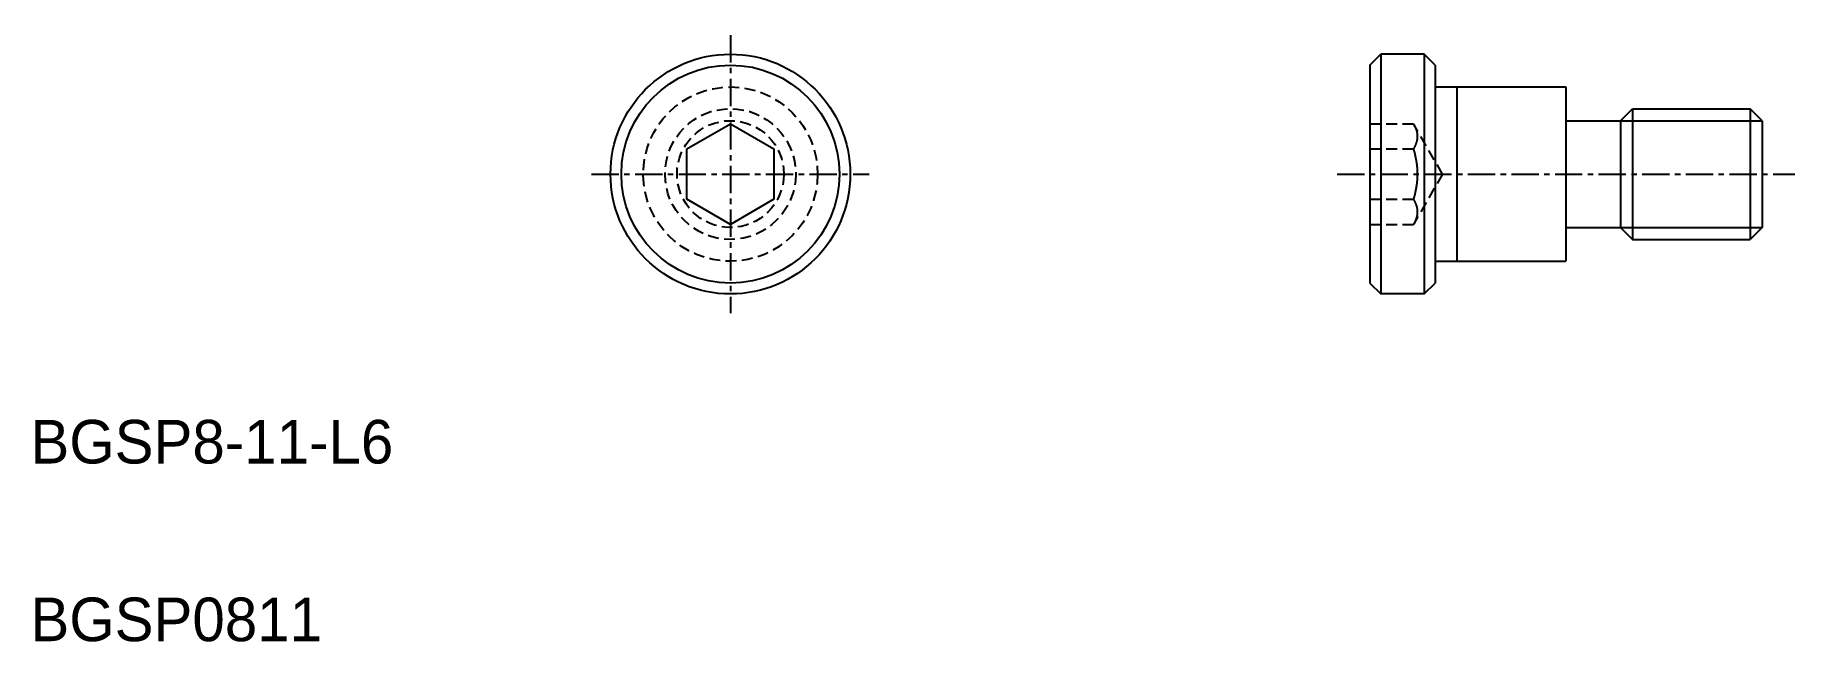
# Model space of a CAD drawing. Extents: x 137.9 to 218.7, y 146.3 to 174.1.
import ezdxf

# ---------------------------------------------------------------- set-up
doc = ezdxf.new("R2010")
doc.units = 0
doc.linetypes.add('CENTER', pattern=[2, 1.25, -0.25, 0.25, -0.25])
doc.linetypes.add('DASHED', pattern=[0.75, 0.5, -0.25])
doc.layers.get('0').update_dxf_attribs({"linetype": 'CONTINUOUS'})
doc.layers.add('CENTER', color=1, linetype='CENTER')

msp = doc.modelspace()

# ---------------------------------------------------------------- linework, layer by layer
at = {"color": 7, "linetype": 'CONTINUOUS'}
for p, q in [((199.187, 172.755), (199.687, 173.255)), ((199.687, 173.255), (199.687, 162.255)), ((201.687, 173.255), (199.687, 173.255)), ((201.687, 173.255), (201.687, 162.255)), ((202.187, 172.755), (201.687, 173.255)), ((199.187, 172.755), (199.187, 162.755)), ((202.187, 172.755), (202.187, 162.755)), ((202.187, 171.755), (208.187, 171.755)), ((203.187, 171.755), (203.187, 163.755)), ((208.187, 171.755), (208.187, 163.755)), ((211.237, 170.755), (216.637, 170.755)), ((167.848, 168.91), (169.848, 170.064)), ((169.848, 170.064), (171.848, 168.91)), ((208.187, 170.205), (210.687, 170.205)), ((210.687, 170.205), (210.687, 165.305)), ((217.187, 170.205), (217.187, 165.305)), ((167.848, 166.6), (167.848, 168.91)), ((171.848, 168.91), (171.848, 166.6)), ((169.848, 165.445), (167.848, 166.6)), ((171.848, 166.6), (169.848, 165.445)), ((208.187, 165.305), (210.687, 165.305)), ((211.237, 164.755), (216.637, 164.755)), ((202.187, 163.755), (208.187, 163.755)), ((199.187, 162.755), (199.687, 162.255)), ((201.687, 162.255), (202.187, 162.755)), ((201.687, 162.255), (199.687, 162.255))]:
    msp.add_line(p, q, dxfattribs=at)
for p, q in [((210.687, 170.205), (211.237, 170.755)), ((211.237, 170.755), (211.237, 164.755)), ((217.187, 170.205), (216.637, 170.755)), ((216.637, 170.755), (216.637, 164.755)), ((210.687, 165.305), (211.237, 164.755)), ((217.187, 165.305), (216.637, 164.755))]:
    msp.add_line(p, q)
at = {"color": 3, "linetype": 'DASHED'}
for p, q in [((199.187, 170.064), (201.187, 170.064)), ((202.52, 167.755), (201.187, 170.064)), ((199.187, 168.91), (201.187, 168.91)), ((202.52, 167.755), (201.187, 165.445)), ((199.187, 166.6), (201.187, 166.6)), ((199.187, 165.445), (201.187, 165.445))]:
    msp.add_line(p, q, dxfattribs=at)
at = {"color": 3, "linetype": 'CONTINUOUS'}
for p, q in [((210.687, 170.205), (217.187, 170.205)), ((210.687, 165.305), (217.187, 165.305))]:
    msp.add_line(p, q, dxfattribs=at)
at = {"color": 3, "linetype": 'DASHED'}
for points in [[(201.187, 170.064, 0), (201.195, 170.05, 0), (201.203, 170.036, 0), (201.21, 170.023, 0), (201.218, 170.009, 0), (201.225, 169.996, 0), (201.232, 169.982, 0), (201.238, 169.969, 0), (201.245, 169.956, 0), (201.251, 169.943, 0), (201.257, 169.93, 0), (201.263, 169.917, 0), (201.269, 169.904, 0), (201.275, 169.892, 0), (201.28, 169.879, 0), (201.285, 169.866, 0), (201.29, 169.854, 0), (201.295, 169.842, 0), (201.3, 169.829, 0), (201.304, 169.817, 0), (201.309, 169.805, 0), (201.313, 169.793, 0), (201.317, 169.781, 0), (201.321, 169.769, 0), (201.324, 169.757, 0), (201.328, 169.745, 0), (201.331, 169.733, 0), (201.334, 169.721, 0), (201.337, 169.71, 0), (201.34, 169.698, 0), (201.343, 169.686, 0), (201.345, 169.675, 0), (201.348, 169.663, 0), (201.35, 169.652, 0), (201.352, 169.64, 0), (201.354, 169.629, 0), (201.356, 169.617, 0), (201.357, 169.606, 0), (201.359, 169.594, 0), (201.36, 169.583, 0), (201.361, 169.572, 0), (201.362, 169.56, 0), (201.363, 169.549, 0), (201.364, 169.538, 0), (201.365, 169.526, 0), (201.365, 169.515, 0), (201.365, 169.504, 0), (201.366, 169.493, 0), (201.366, 169.481, 0), (201.365, 169.47, 0), (201.365, 169.459, 0), (201.365, 169.447, 0), (201.364, 169.436, 0), (201.363, 169.425, 0), (201.362, 169.414, 0), (201.361, 169.402, 0), (201.36, 169.391, 0), (201.359, 169.379, 0), (201.357, 169.368, 0), (201.356, 169.357, 0), (201.354, 169.345, 0), (201.352, 169.334, 0), (201.35, 169.322, 0), (201.348, 169.311, 0), (201.345, 169.299, 0), (201.343, 169.288, 0), (201.34, 169.276, 0), (201.337, 169.264, 0), (201.334, 169.253, 0), (201.331, 169.241, 0), (201.328, 169.229, 0), (201.324, 169.217, 0), (201.321, 169.205, 0), (201.317, 169.193, 0), (201.313, 169.181, 0), (201.309, 169.169, 0), (201.304, 169.157, 0), (201.3, 169.145, 0), (201.295, 169.132, 0), (201.29, 169.12, 0), (201.285, 169.108, 0), (201.28, 169.095, 0), (201.275, 169.082, 0), (201.269, 169.07, 0), (201.263, 169.057, 0), (201.257, 169.044, 0), (201.251, 169.031, 0), (201.245, 169.018, 0), (201.238, 169.005, 0), (201.232, 168.992, 0), (201.225, 168.978, 0), (201.218, 168.965, 0), (201.21, 168.951, 0), (201.203, 168.937, 0), (201.195, 168.924, 0), (201.187, 168.91, 0)], [(201.187, 168.91, 0), (201.195, 168.882, 0), (201.203, 168.854, 0), (201.21, 168.827, 0), (201.218, 168.799, 0), (201.225, 168.772, 0), (201.232, 168.746, 0), (201.238, 168.719, 0), (201.245, 168.693, 0), (201.251, 168.667, 0), (201.257, 168.641, 0), (201.263, 168.615, 0), (201.269, 168.589, 0), (201.275, 168.564, 0), (201.28, 168.539, 0), (201.285, 168.514, 0), (201.29, 168.489, 0), (201.295, 168.464, 0), (201.3, 168.44, 0), (201.304, 168.415, 0), (201.309, 168.391, 0), (201.313, 168.367, 0), (201.317, 168.342, 0), (201.321, 168.318, 0), (201.324, 168.295, 0), (201.328, 168.271, 0), (201.331, 168.247, 0), (201.334, 168.224, 0), (201.337, 168.2, 0), (201.34, 168.177, 0), (201.343, 168.154, 0), (201.345, 168.13, 0), (201.348, 168.107, 0), (201.35, 168.084, 0), (201.352, 168.061, 0), (201.354, 168.038, 0), (201.356, 168.015, 0), (201.357, 167.993, 0), (201.359, 167.97, 0), (201.36, 167.947, 0), (201.361, 167.924, 0), (201.362, 167.902, 0), (201.363, 167.879, 0), (201.364, 167.857, 0), (201.365, 167.834, 0), (201.365, 167.811, 0), (201.365, 167.789, 0), (201.366, 167.766, 0), (201.366, 167.744, 0), (201.365, 167.721, 0), (201.365, 167.698, 0), (201.365, 167.676, 0), (201.364, 167.653, 0), (201.363, 167.631, 0), (201.362, 167.608, 0), (201.361, 167.585, 0), (201.36, 167.563, 0), (201.359, 167.54, 0), (201.357, 167.517, 0), (201.356, 167.494, 0), (201.354, 167.471, 0), (201.352, 167.449, 0), (201.35, 167.426, 0), (201.348, 167.402, 0), (201.345, 167.379, 0), (201.343, 167.356, 0), (201.34, 167.333, 0), (201.337, 167.31, 0), (201.334, 167.286, 0), (201.331, 167.263, 0), (201.328, 167.239, 0), (201.324, 167.215, 0), (201.321, 167.191, 0), (201.317, 167.167, 0), (201.313, 167.143, 0), (201.309, 167.119, 0), (201.304, 167.095, 0), (201.3, 167.07, 0), (201.295, 167.046, 0), (201.29, 167.021, 0), (201.285, 166.996, 0), (201.28, 166.971, 0), (201.275, 166.946, 0), (201.269, 166.92, 0), (201.263, 166.895, 0), (201.257, 166.869, 0), (201.251, 166.843, 0), (201.245, 166.817, 0), (201.238, 166.791, 0), (201.232, 166.764, 0), (201.225, 166.737, 0), (201.218, 166.71, 0), (201.21, 166.683, 0), (201.203, 166.656, 0), (201.195, 166.628, 0), (201.187, 166.6, 0)], [(201.187, 166.6, 0), (201.195, 166.586, 0), (201.203, 166.572, 0), (201.21, 166.559, 0), (201.218, 166.545, 0), (201.225, 166.532, 0), (201.232, 166.518, 0), (201.238, 166.505, 0), (201.245, 166.492, 0), (201.251, 166.479, 0), (201.257, 166.466, 0), (201.263, 166.453, 0), (201.269, 166.44, 0), (201.275, 166.427, 0), (201.28, 166.415, 0), (201.285, 166.402, 0), (201.29, 166.39, 0), (201.295, 166.377, 0), (201.3, 166.365, 0), (201.304, 166.353, 0), (201.309, 166.341, 0), (201.313, 166.329, 0), (201.317, 166.317, 0), (201.321, 166.305, 0), (201.324, 166.293, 0), (201.328, 166.281, 0), (201.331, 166.269, 0), (201.334, 166.257, 0), (201.337, 166.246, 0), (201.34, 166.234, 0), (201.343, 166.222, 0), (201.345, 166.211, 0), (201.348, 166.199, 0), (201.35, 166.188, 0), (201.352, 166.176, 0), (201.354, 166.165, 0), (201.356, 166.153, 0), (201.357, 166.142, 0), (201.359, 166.13, 0), (201.36, 166.119, 0), (201.361, 166.108, 0), (201.362, 166.096, 0), (201.363, 166.085, 0), (201.364, 166.074, 0), (201.365, 166.062, 0), (201.365, 166.051, 0), (201.365, 166.04, 0), (201.366, 166.028, 0), (201.366, 166.017, 0), (201.365, 166.006, 0), (201.365, 165.995, 0), (201.365, 165.983, 0), (201.364, 165.972, 0), (201.363, 165.961, 0), (201.362, 165.949, 0), (201.361, 165.938, 0), (201.36, 165.927, 0), (201.359, 165.915, 0), (201.357, 165.904, 0), (201.356, 165.893, 0), (201.354, 165.881, 0), (201.352, 165.87, 0), (201.35, 165.858, 0), (201.348, 165.847, 0), (201.345, 165.835, 0), (201.343, 165.823, 0), (201.34, 165.812, 0), (201.337, 165.8, 0), (201.334, 165.788, 0), (201.331, 165.777, 0), (201.328, 165.765, 0), (201.324, 165.753, 0), (201.321, 165.741, 0), (201.317, 165.729, 0), (201.313, 165.717, 0), (201.309, 165.705, 0), (201.304, 165.693, 0), (201.3, 165.681, 0), (201.295, 165.668, 0), (201.29, 165.656, 0), (201.285, 165.643, 0), (201.28, 165.631, 0), (201.275, 165.618, 0), (201.269, 165.606, 0), (201.263, 165.593, 0), (201.257, 165.58, 0), (201.251, 165.567, 0), (201.245, 165.554, 0), (201.238, 165.541, 0), (201.232, 165.527, 0), (201.225, 165.514, 0), (201.218, 165.501, 0), (201.21, 165.487, 0), (201.203, 165.473, 0), (201.195, 165.459, 0), (201.187, 165.446, 0)]]:
    msp.add_polyline3d(points, dxfattribs=at)
at = {"color": 7, "linetype": 'CONTINUOUS'}
for radius in [5.5, 5]:
    msp.add_circle((169.848, 167.755), radius, dxfattribs=at)
at = {"color": 3, "linetype": 'DASHED'}
for radius in [4, 3, 2.45]:
    msp.add_circle((169.848, 167.755), radius, dxfattribs=at)
at = {"layer": 'CENTER', "color": 1, "linetype": 'CENTER'}
for p, q in [((169.848, 174.128), (169.848, 161.382)), ((163.475, 167.755), (176.221, 167.755)), ((197.687, 167.755), (218.687, 167.755))]:
    msp.add_line(p, q, dxfattribs=at)

# ---------------------------------------------------------------- texts
at = {"color": 7, "linetype": 'CONTINUOUS'}
for s, p in [('BGSP8-11-L6', (137.73, 154.477)), ('BGSP0811', (137.73, 146.325))]:
    msp.add_text(s, height=2, dxfattribs=at).set_placement(p)

doc.saveas('drawing.dxf')
